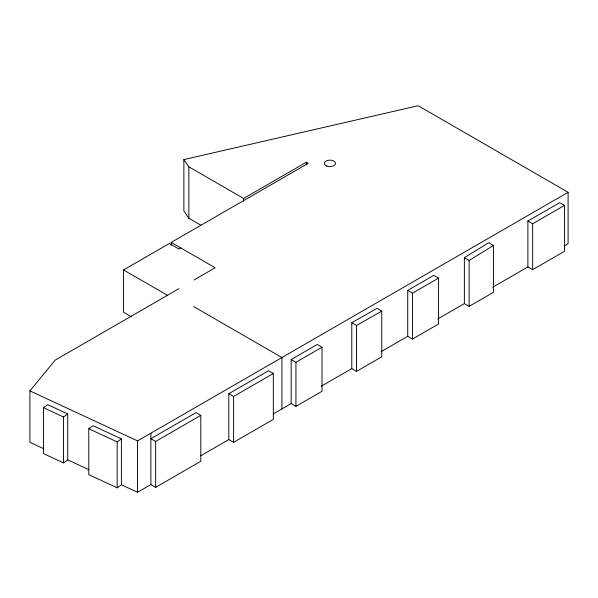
<?xml version="1.0" encoding="UTF-8"?>
<svg xmlns="http://www.w3.org/2000/svg" width="598" height="598" viewBox="0 0 598 598"><rect width="100%" height="100%" fill="white"/><g stroke="black" fill="none" stroke-linecap="round" stroke-linejoin="round"><path stroke-width="0.9" d="M43.669 448.687L29.9 442.288L29.9 390.883L55.24 360.093L178.974 288.655M43.497 407.701L47.72 404.667L67.731 413.958L67.731 459.855L63.5 462.889L43.497 453.598L43.497 407.701L63.5 416.993L67.731 413.958M88.788 428.736L93.011 425.701L121.394 438.887L121.394 484.776L117.163 487.811L88.788 474.633L88.788 428.736L117.163 441.915L121.394 438.887M464.369 303.597L464.369 257.701L488.663 242.713L493.432 245.501L493.432 292.325L469.138 306.348L464.369 303.597L437.818 318.921M469.138 306.348L469.138 260.451L493.432 245.501M564.273 245.913L568.1 243.707L568.1 192.302L418.129 105.719L183.863 159.591L188.856 166.827L243.595 198.439L306.37 162.193L308.276 163.291L171.23 242.414L171.23 245.21M131.485 316.768L123.539 312.178L123.539 269.952L169.324 243.521L178.862 249.022L180.775 247.923M194.081 279.939L215.153 267.769L171.23 242.414M29.9 390.883L137.547 440.883L568.1 192.302M228.817 439.59L228.817 393.693L268.562 370.745L273.331 373.503L273.331 419.4L233.586 442.348L228.817 439.59L200.831 455.751M407.724 336.3L407.724 290.404L433.797 275.349L438.566 278.1L438.566 323.996L412.493 339.051L407.724 336.3L381.031 351.706M291.166 403.59L291.166 359.533L317.246 344.478L322.016 347.229L322.016 391.294L295.935 406.348L291.166 403.59L273.279 413.921M200.801 415.378L196.032 412.62L150.883 438.693L155.652 441.444L200.801 415.378L200.801 461.275L155.652 487.34L150.883 484.589L137.547 492.281L121.394 484.776M228.817 393.693L233.586 396.452L273.331 373.503M407.724 290.404L412.493 293.155L438.566 278.1M532.661 269.676L532.661 223.779L564.46 205.42L564.46 251.317L532.661 269.676L527.892 266.925L492.662 287.257M291.166 359.533L295.935 362.283L322.016 347.229M321.261 386.218L351.781 368.6L356.55 371.351L381.756 356.797L381.756 311.11L376.987 308.359L351.781 322.703L351.781 368.6M527.892 266.925L527.892 220.991L559.683 202.67L564.46 205.42M351.781 322.703L356.55 325.454L381.756 311.11M67.731 459.855L88.796 469.639M464.369 257.701L469.138 260.451M183.863 159.591L183.863 210.997L188.856 218.233L200.928 225.207M193.588 306.527L281.92 357.529L281.92 408.927M123.539 269.952L167.455 295.307M527.892 220.991L532.661 223.779M412.493 293.155L412.493 339.051M356.55 325.454L356.55 371.351M306.37 162.193L306.37 164.943M295.935 362.283L295.935 406.348M243.595 198.439L243.595 201.19M233.586 396.452L233.586 442.348M188.856 166.827L188.856 218.233M155.652 441.444L155.652 487.34M150.883 433.184L150.883 484.589M137.547 440.883L137.547 492.281M117.163 441.915L117.163 487.811M63.5 416.993L63.5 462.889M326.889 166.109A5.621 3.244 0 0 0 335.508 163.493A5.621 3.244 0 0 0 327.27 160.496A5.621 3.244 0 0 0 326.889 166.109"/></g></svg>
